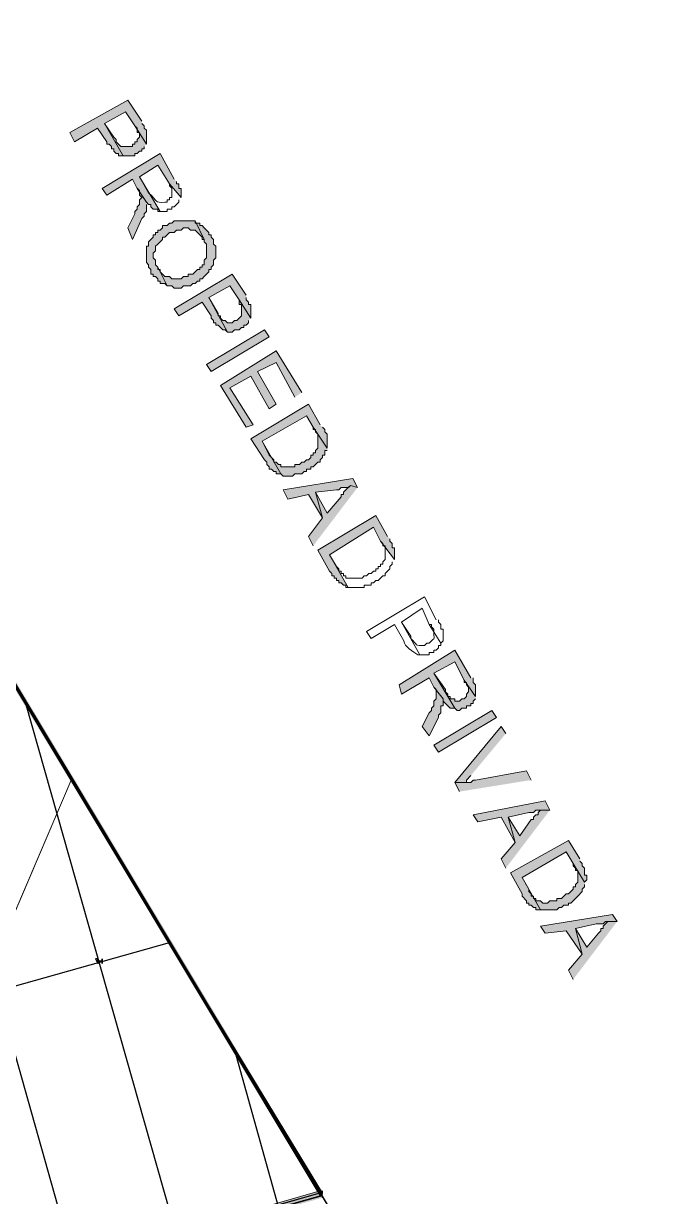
# Model space of a CAD drawing. Header units: inches. Extents: x 5 to 295, y 10 to 227.
# Drawn here: x 277.572 to 279.705, y 209.977 to 213.97 of the extents above; entities that cross this region are included whole.
import ezdxf

# ---------------------------------------------------------------- set-up
doc = ezdxf.new("R2010")
doc.units = ezdxf.units.IN
doc.header["$MEASUREMENT"] = 0
doc.layers.add('1- 3', color=3, linetype='Continuous')

msp = doc.modelspace()

# ---------------------------------------------------------------- hatches: boundary and pattern name
at = {"layer": '1- 3'}
for points in [[(277.9748, 213.6382), (277.9274, 213.7093), (277.7299, 213.5987), (277.7457, 213.5671), (277.8247, 213.6145), (277.8563, 213.5671), (277.8563, 213.5592), (277.8642, 213.5592), (277.8721, 213.5513), (277.8721, 213.5434), (277.88, 213.5434), (277.88, 213.5355), (277.8879, 213.5276), (277.8958, 213.5276), (277.8958, 213.5197), (277.9116, 213.5197), (277.8484, 213.6303), (277.9195, 213.6698), (277.9511, 213.6224), (277.9906, 213.5592), (277.9906, 213.6066), (277.9827, 213.6145), (277.9827, 213.6224), (277.9748, 213.6303)], [(277.9906, 213.5592), (277.9511, 213.6224), (277.959, 213.6145), (277.959, 213.5987), (277.9669, 213.5987), (277.9669, 213.5829), (277.959, 213.575), (277.959, 213.5671), (277.9511, 213.5671), (277.9511, 213.5592), (277.9432, 213.5592), (277.9432, 213.5513), (277.9037, 213.5513), (277.8879, 213.5671), (277.8879, 213.575), (277.88, 213.5829), (277.8484, 213.6303), (277.9116, 213.5197), (277.9511, 213.5197), (277.9511, 213.5276), (277.959, 213.5276), (277.9669, 213.5355), (277.9748, 213.5355), (277.9748, 213.5434), (277.9827, 213.5434), (277.9827, 213.5513)], [(278.0854, 213.4408), (278.038, 213.5276), (277.8405, 213.4091), (277.8563, 213.3855), (277.9432, 213.4408), (277.959, 213.4091), (277.9906, 213.3618), (277.9985, 213.3539), (278.0064, 213.3539), (278.0064, 213.346), (278.0143, 213.3381), (278.0301, 213.3381), (278.0301, 213.3302), (278.038, 213.3302), (277.9669, 213.4486), (278.0301, 213.4881), (278.0696, 213.4249), (278.1091, 213.3776), (278.1091, 213.4091), (278.1012, 213.4091), (278.1012, 213.4249), (278.0933, 213.4249), (278.0933, 213.4329)], [(277.9906, 213.3618), (277.959, 213.4092), (277.9669, 213.4013), (277.9669, 213.3855), (277.9748, 213.3776), (277.9669, 213.3697), (277.9669, 213.3539), (277.959, 213.346), (277.959, 213.3381), (277.9511, 213.3302), (277.9511, 213.3223), (277.9274, 213.2749), (277.9432, 213.2354), (277.9748, 213.3065), (277.9827, 213.3144), (277.9827, 213.3223), (277.9906, 213.3302), (277.9906, 213.3539)], [(278.1565, 213.2986), (278.0854, 213.2986), (278.0775, 213.2907), (278.0696, 213.2907), (278.0617, 213.2828), (278.0459, 213.2828), (278.0459, 213.2749), (278.038, 213.267), (278.0301, 213.267), (278.0301, 213.2591), (278.0222, 213.2591), (278.0222, 213.2512), (278.0143, 213.2512), (278.0143, 213.2433), (278.0064, 213.2354), (277.9985, 213.2275), (277.9985, 213.2117), (277.9906, 213.2117), (277.9906, 213.1564), (277.9985, 213.1485), (277.9985, 213.1406), (278.0064, 213.1327), (278.0064, 213.1169), (278.0143, 213.1169), (278.0143, 213.109), (278.0222, 213.109), (278.0301, 213.1011), (278.0301, 213.0932), (278.038, 213.0932), (278.038, 213.0853), (278.0538, 213.0853), (278.0617, 213.0774), (278.0301, 213.1406), (278.0222, 213.1485), (278.0222, 213.1643), (278.0143, 213.1722), (278.0143, 213.188), (278.0222, 213.1959), (278.0222, 213.2117), (278.0301, 213.2196), (278.0459, 213.2354), (278.0459, 213.2433), (278.0538, 213.2433), (278.0617, 213.2512), (278.0696, 213.2591), (278.0854, 213.2591), (278.0933, 213.267), (278.1091, 213.267), (278.117, 213.2749), (278.1328, 213.2749), (278.1407, 213.267), (278.1565, 213.267), (278.1723, 213.2512), (278.1802, 213.2433), (278.1802, 213.2354), (278.1881, 213.2354)], [(278.2118, 213.2433), (278.2118, 213.2512), (278.2039, 213.2512), (278.2039, 213.2591), (278.196, 213.267), (278.1881, 213.2749), (278.1802, 213.2828), (278.1723, 213.2828), (278.1723, 213.2907), (278.1565, 213.2907), (278.1565, 213.2986), (278.1881, 213.2354), (278.1881, 213.2275), (278.196, 213.2196), (278.196, 213.1722), (278.1881, 213.1643), (278.1881, 213.1485), (278.1802, 213.1485), (278.1802, 213.1406), (278.1723, 213.1406), (278.1723, 213.1327), (278.1644, 213.1327), (278.1565, 213.1248), (278.1486, 213.1169), (278.1328, 213.1169), (278.1328, 213.109), (278.117, 213.109), (278.1091, 213.1011), (278.0775, 213.1011), (278.0696, 213.109), (278.0538, 213.109), (278.038, 213.1248), (278.038, 213.1327), (278.0301, 213.1327), (278.0301, 213.1406), (278.0617, 213.0774), (278.0775, 213.0774), (278.0854, 213.0695), (278.1091, 213.0695), (278.117, 213.0774), (278.1407, 213.0774), (278.1486, 213.0853), (278.1565, 213.0853), (278.1644, 213.0932), (278.1723, 213.0932), (278.1723, 213.1011), (278.1802, 213.1011), (278.1881, 213.109), (278.196, 213.1169), (278.2039, 213.1248), (278.2039, 213.1327), (278.2118, 213.1327), (278.2118, 213.1406), (278.2197, 213.1485), (278.2197, 213.1643), (278.2276, 213.1722), (278.2276, 213.2117), (278.2197, 213.2196), (278.2197, 213.2354)], [(278.3302, 213.0458), (278.2829, 213.1169), (278.0854, 212.9984), (278.1012, 212.9747), (278.1802, 213.0221), (278.2118, 212.9747), (278.2118, 212.9668), (278.2197, 212.9589), (278.2197, 212.951), (278.2276, 212.951), (278.2276, 212.9431), (278.2355, 212.9431), (278.2513, 212.9273), (278.2592, 212.9273), (278.2671, 212.9194), (278.2039, 213.0379), (278.275, 213.0774), (278.3065, 213.03), (278.346, 212.9668), (278.346, 213.0142), (278.3381, 213.0142), (278.3381, 213.0221), (278.3302, 213.03), (278.3302, 213.0379)], [(278.346, 212.9668), (278.3065, 213.03), (278.3065, 213.0142), (278.3144, 213.0142), (278.3144, 212.9747), (278.2986, 212.9589), (278.2908, 212.9589), (278.2829, 212.951), (278.2671, 212.951), (278.2592, 212.9589), (278.2513, 212.9589), (278.2434, 212.9668), (278.2434, 212.9747), (278.2355, 212.9747), (278.2355, 212.9826), (278.2039, 213.0379), (278.2671, 212.9194), (278.2829, 212.9194), (278.2908, 212.9273), (278.3065, 212.9273), (278.3144, 212.9352), (278.3223, 212.9352), (278.3223, 212.9431), (278.3302, 212.9431), (278.3381, 212.951), (278.3381, 212.9589)], [(278.196, 212.8089), (278.3934, 212.9273), (278.4092, 212.9036), (278.2118, 212.7852)], [(278.5198, 212.7141), (278.4329, 212.8562), (278.2434, 212.7378), (278.3302, 212.5956), (278.3539, 212.6035), (278.275, 212.7299), (278.346, 212.7694), (278.4092, 212.6588), (278.4329, 212.6746), (278.3697, 212.7852), (278.4329, 212.8167), (278.4961, 212.6983)], [(278.583, 212.6035), (278.5435, 212.6746), (278.346, 212.5561), (278.3934, 212.485), (278.4013, 212.4771), (278.4013, 212.4692), (278.4092, 212.4613), (278.4092, 212.4534), (278.4171, 212.4534), (278.425, 212.4455), (278.4329, 212.4455), (278.4329, 212.4376), (278.4487, 212.4376), (278.3855, 212.5482), (278.5356, 212.6351), (278.5593, 212.5956), (278.6067, 212.5245), (278.6067, 212.5719), (278.5988, 212.5798), (278.5988, 212.5877), (278.5909, 212.5956)], [(278.6067, 212.5245), (278.5593, 212.5956), (278.5593, 212.5877), (278.5672, 212.5877), (278.5672, 212.5798), (278.5751, 212.5719), (278.5751, 212.5245), (278.5672, 212.5166), (278.5672, 212.5087), (278.5593, 212.5087), (278.5593, 212.5008), (278.5514, 212.5008), (278.5514, 212.4929), (278.5435, 212.485), (278.5356, 212.485), (278.5277, 212.4771), (278.5198, 212.4771), (278.5119, 212.4692), (278.4961, 212.4692), (278.4961, 212.4613), (278.4487, 212.4613), (278.4487, 212.4692), (278.4408, 212.4692), (278.4329, 212.4771), (278.425, 212.4771), (278.425, 212.485), (278.4092, 212.5008), (278.3855, 212.5482), (278.4487, 212.4376), (278.4566, 212.4297), (278.4882, 212.4297), (278.4961, 212.4376), (278.5198, 212.4376), (278.5277, 212.4455), (278.5356, 212.4455), (278.5356, 212.4534), (278.5514, 212.4534), (278.5514, 212.4613), (278.5593, 212.4613), (278.5751, 212.4771), (278.583, 212.4771), (278.583, 212.485), (278.5909, 212.4929), (278.5909, 212.5008), (278.5988, 212.5008), (278.5988, 212.5166), (278.6067, 212.5166)], [(278.5909, 209.9889), (277.0427, 212.5324), (277.0506, 212.5561)], [(278.583, 209.9811), (278.5909, 209.9889), (277.0427, 212.5324)], [(278.7094, 212.3902), (278.6936, 212.4218), (278.4566, 212.3823), (278.4724, 212.3507), (278.5435, 212.3665), (278.5909, 212.2875), (278.5672, 212.3744), (278.6383, 212.3823), (278.6462, 212.3823), (278.6541, 212.3902), (278.6778, 212.3902), (278.6857, 212.3981)], [(278.7094, 212.3902), (278.6857, 212.3981), (278.6699, 212.3823), (278.662, 212.3744), (278.662, 212.3665), (278.6541, 212.3665), (278.6541, 212.3586), (278.6067, 212.3033), (278.5672, 212.3744), (278.5909, 212.2875), (278.5435, 212.2243), (278.5593, 212.1927)], [(278.8121, 212.2243), (278.7726, 212.2954), (278.5751, 212.1769), (278.6146, 212.1058), (278.6225, 212.0979), (278.6225, 212.09), (278.6304, 212.09), (278.6304, 212.0821), (278.6383, 212.0821), (278.6383, 212.0742), (278.6462, 212.0742), (278.6462, 212.0663), (278.6541, 212.0663), (278.662, 212.0585), (278.6699, 212.0585), (278.6699, 212.0505), (278.6778, 212.0505), (278.6146, 212.1611), (278.7647, 212.2559), (278.7884, 212.2085), (278.8358, 212.1453), (278.8358, 212.1848), (278.8279, 212.1848), (278.8279, 212.2006), (278.82, 212.2085), (278.82, 212.2164)], [(279.0964, 211.7425), (279.0411, 211.8373), (278.8516, 211.7188), (278.8595, 211.6872), (278.9543, 211.7425), (278.9701, 211.7109), (279.0017, 211.6714), (279.0017, 211.6635), (279.0096, 211.6556), (279.0254, 211.6398), (279.0411, 211.6398), (278.9701, 211.7583), (279.0411, 211.7978), (279.0727, 211.7346), (279.1122, 211.6793), (279.1122, 211.7188), (279.1043, 211.7267), (279.1043, 211.7425)], [(279.1122, 211.6793), (279.0727, 211.7346), (279.0727, 211.7267), (279.0806, 211.7267), (279.0806, 211.7188), (279.0885, 211.7109), (279.0885, 211.6951), (279.0806, 211.6872), (279.0806, 211.6793), (279.0727, 211.6714), (279.0648, 211.6714), (279.0569, 211.6635), (279.0411, 211.6635), (279.0411, 211.6714), (279.0254, 211.6714), (279.0254, 211.6793), (279.0175, 211.6793), (279.0175, 211.6872), (279.0095, 211.6951), (279.0095, 211.703), (278.9701, 211.7583), (279.0411, 211.6398), (279.049, 211.6319), (279.0569, 211.6319), (279.0648, 211.6398), (279.0806, 211.6398), (279.0806, 211.6477), (279.0964, 211.6477), (279.0964, 211.6556), (279.1043, 211.6556), (279.1043, 211.6635), (279.1122, 211.6714)], [(279.0017, 211.6714), (278.9701, 211.7109), (278.978, 211.703), (278.978, 211.6714), (278.9701, 211.6635), (278.9701, 211.6477), (278.9622, 211.6398), (278.9622, 211.6319), (278.9543, 211.624), (278.9306, 211.5766), (278.9543, 211.545), (278.9859, 211.6082), (278.9859, 211.6161), (278.9938, 211.624), (278.9938, 211.6477), (279.0017, 211.6477), (279.0017, 211.6635)], [(278.9701, 211.5134), (279.1675, 211.6319), (279.1833, 211.6082), (278.9859, 211.4897)], [(279.2149, 211.5529), (279.1991, 211.5766), (279.0411, 211.387), (279.0806, 211.387), (279.0806, 211.3949), (279.0964, 211.4107)], [(279.3018, 211.395), (279.286, 211.4265), (279.1122, 211.395), (279.1043, 211.395), (279.0964, 211.387), (279.0411, 211.387), (279.0569, 211.3555)], [(279.365, 211.2923), (279.3492, 211.3239), (279.1043, 211.2765), (279.1201, 211.2528), (279.1991, 211.2686), (279.2465, 211.1817), (279.2228, 211.2686), (279.2939, 211.2844), (279.3097, 211.2844), (279.3176, 211.2923), (279.3334, 211.2923)], [(279.365, 211.2923), (279.3334, 211.2923), (279.3255, 211.2844), (279.3255, 211.2765), (279.3176, 211.2765), (279.3097, 211.2686), (279.3097, 211.2607), (279.3018, 211.2607), (279.2623, 211.2054), (279.2228, 211.2686), (279.2465, 211.1817), (279.1991, 211.1264), (279.2149, 211.0948)], [(279.4677, 211.1264), (279.4282, 211.1896), (279.2307, 211.079), (279.2702, 211.0079), (279.2702, 211), (279.286, 210.9842), (279.286, 210.9763), (279.2939, 210.9763), (279.2939, 210.9684), (279.3018, 210.9684), (279.3097, 210.9605), (279.3176, 210.9605), (279.3176, 210.9526), (279.3334, 210.9526), (279.2702, 211.0632), (279.4203, 211.1501), (279.444, 211.1106), (279.4835, 211.0474), (279.4914, 211.0553), (279.4914, 211.0711), (279.4835, 211.0711), (279.4835, 211.0948), (279.4756, 211.1027), (279.4756, 211.1106), (279.4677, 211.1185)], [(279.4835, 211.0474), (279.444, 211.1106), (279.444, 211.1027), (279.4519, 211.0948), (279.4519, 211.0869), (279.4598, 211.0869), (279.4598, 211.0474), (279.4519, 211.0395), (279.4519, 211.0316), (279.444, 211.0316), (279.444, 211.0237), (279.4361, 211.0158), (279.4282, 211.0079), (279.4203, 211.0079), (279.4124, 211), (279.4045, 210.9921), (279.3887, 210.9921), (279.3887, 210.9842), (279.365, 210.9842), (279.3571, 210.9763), (279.3413, 210.9763), (279.3334, 210.9842), (279.3176, 210.9842), (279.3176, 210.9921), (279.3097, 210.9921), (279.3097, 211), (279.3018, 211), (279.3018, 211.0079), (279.2939, 211.0158), (279.2939, 211.0237), (279.2702, 211.0632), (279.3334, 210.9526), (279.3887, 210.9526), (279.3966, 210.9605), (279.4045, 210.9605), (279.4124, 210.9684), (279.4282, 210.9684), (279.4282, 210.9763), (279.4361, 210.9763), (279.444, 210.9842), (279.4598, 211), (279.4756, 211.0158), (279.4756, 211.0237), (279.4835, 211.0316), (279.4835, 211.0395)], [(279.5941, 210.9131), (279.5783, 210.9368), (279.3334, 210.8973), (279.3492, 210.8736), (279.4203, 210.8815), (279.4756, 210.8025), (279.4519, 210.8894), (279.523, 210.9052), (279.5467, 210.9052), (279.5546, 210.9131), (279.5625, 210.9131)], [(279.5941, 210.9131), (279.5625, 210.9131), (279.5467, 210.8973), (279.5467, 210.8894), (279.5388, 210.8894), (279.5388, 210.8815), (279.5309, 210.8736), (279.4914, 210.8262), (279.4519, 210.8894), (279.4756, 210.8025), (279.4282, 210.7472), (279.444, 210.7156)], [(272.5561, 208.2828), (272.5482, 208.2591), (278.583, 209.9968)], [(272.5482, 208.2591), (278.583, 209.9968), (278.5909, 209.9731)]]:
    msp.add_hatch(color=256, dxfattribs=at).paths.add_polyline_path(points)

# ---------------------------------------------------------------- linework, layer by layer
at = {"layer": '1- 3', "lineweight": 5}
for points in [[(266.5846, 206.9953), (265.6288, 211.9005), (265.147, 219.0095), (273.8595, 217.8562), (276.3239, 213.7488), (277.7378, 211.4028), (274.7126, 204.3096), (266.5846, 206.9953)], [(274.5625, 199.1911), (274.6494, 202.9115), (274.286, 203.0063), (274.4519, 203.7093), (277.7378, 211.4028)], [(274.5625, 199.1911), (274.6494, 202.9115), (274.286, 203.0063), (274.4519, 203.7093), (274.6968, 204.2859), (277.7378, 211.4028), (278.7252, 209.752), (280.3524, 207.2006), (282.1691, 204.1753), (282.3508, 203.8436), (282.8326, 203.3933), (284.6336, 198.2196), (274.5625, 199.1911)]]:
    msp.add_lwpolyline(points, dxfattribs=at)
at = {"layer": '1- 3', "lineweight": 25}
for points in [[(273.8595, 217.8557), (276.3239, 213.7483), (278.7252, 209.7515), (280.3524, 207.2001), (282.1691, 204.1748), (282.3508, 203.8431), (282.8326, 203.3928), (284.6336, 198.2191)], [(278.591, 209.9813), (277.0507, 212.5405), (271.7663, 211.0477)], [(278.5909, 209.9811), (277.0507, 212.5403), (271.7663, 211.0474), (272.5483, 208.2749), (278.5909, 209.9811)], [(278.5831, 209.9813), (277.0507, 212.5326), (271.7742, 211.0398), (272.5562, 208.2751)], [(278.5831, 209.9813), (277.0507, 212.5406), (272.0191, 211.1188)], [(278.5831, 209.9813), (277.0507, 212.5327)], [(277.7458, 209.7441), (276.9638, 212.5166)], [(278.0933, 209.8468), (277.5799, 211.6556)], [(271.7663, 211.0477), (272.5562, 208.2752), (278.5831, 209.9892)], [(275.6525, 210.1627), (278.0696, 210.842)], [(277.8406, 210.7788), (277.8248, 210.7788), (277.8248, 210.7867), (277.8169, 210.7867), (277.8248, 210.7709), (277.8248, 210.7788), (277.8406, 210.7788), (277.8406, 210.7709), (277.8406, 210.7867), (277.8406, 210.7788)], [(271.8611, 210.7001), (272.5483, 208.2751), (278.591, 209.9813)], [(278.4409, 209.9416), (278.2908, 210.4787)], [(272.5562, 208.283), (278.5831, 209.9892)], [(272.5562, 208.2831), (278.5831, 209.9892)], [(278.5909, 209.9889), (278.5909, 209.9968)]]:
    msp.add_lwpolyline(points, dxfattribs=at)
at = {"layer": '1- 3', "lineweight": 0}
for points in [[(277.9748, 213.6382), (277.9274, 213.7093), (277.7299, 213.5987), (277.7457, 213.5671), (277.8247, 213.6145), (277.8563, 213.5671), (277.8563, 213.5592), (277.8642, 213.5592), (277.8721, 213.5513), (277.8721, 213.5434), (277.88, 213.5434), (277.88, 213.5355), (277.8879, 213.5276), (277.8958, 213.5276), (277.8958, 213.5197), (277.9116, 213.5197), (277.8484, 213.6303), (277.9195, 213.6698), (277.9511, 213.6224), (277.9906, 213.5592), (277.9906, 213.6066), (277.9827, 213.6145), (277.9827, 213.6224), (277.9748, 213.6303)], [(277.9906, 213.5592), (277.9511, 213.6224), (277.959, 213.6145), (277.959, 213.5987), (277.9669, 213.5987), (277.9669, 213.5829), (277.959, 213.575), (277.959, 213.5671), (277.9511, 213.5671), (277.9511, 213.5592), (277.9432, 213.5592), (277.9432, 213.5513), (277.9037, 213.5513), (277.8879, 213.5671), (277.8879, 213.575), (277.88, 213.5829), (277.8484, 213.6303), (277.9116, 213.5197), (277.9511, 213.5197), (277.9511, 213.5276), (277.959, 213.5276), (277.9669, 213.5355), (277.9748, 213.5355), (277.9748, 213.5434), (277.9827, 213.5434), (277.9827, 213.5513)], [(278.0854, 213.4408), (278.038, 213.5276), (277.8405, 213.4091), (277.8563, 213.3855), (277.9432, 213.4408), (277.959, 213.4091), (277.9906, 213.3618), (277.9985, 213.3539), (278.0064, 213.3539), (278.0064, 213.346), (278.0143, 213.3381), (278.0301, 213.3381), (278.0301, 213.3302), (278.038, 213.3302), (277.9669, 213.4486), (278.0301, 213.4881), (278.0696, 213.4249), (278.1091, 213.3776), (278.1091, 213.4091), (278.1012, 213.4091), (278.1012, 213.4249), (278.0933, 213.4249), (278.0933, 213.4329)], [(277.9906, 213.3618), (277.959, 213.4092), (277.9669, 213.4013), (277.9669, 213.3855), (277.9748, 213.3776), (277.9669, 213.3697), (277.9669, 213.3539), (277.959, 213.346), (277.959, 213.3381), (277.9511, 213.3302), (277.9511, 213.3223), (277.9274, 213.2749), (277.9432, 213.2354), (277.9748, 213.3065), (277.9827, 213.3144), (277.9827, 213.3223), (277.9906, 213.3302), (277.9906, 213.3539)], [(278.1565, 213.2986), (278.0854, 213.2986), (278.0775, 213.2907), (278.0696, 213.2907), (278.0617, 213.2828), (278.0459, 213.2828), (278.0459, 213.2749), (278.038, 213.267), (278.0301, 213.267), (278.0301, 213.2591), (278.0222, 213.2591), (278.0222, 213.2512), (278.0143, 213.2512), (278.0143, 213.2433), (278.0064, 213.2354), (277.9985, 213.2275), (277.9985, 213.2117), (277.9906, 213.2117), (277.9906, 213.1564), (277.9985, 213.1485), (277.9985, 213.1406), (278.0064, 213.1327), (278.0064, 213.1169), (278.0143, 213.1169), (278.0143, 213.109), (278.0222, 213.109), (278.0301, 213.1011), (278.0301, 213.0932), (278.038, 213.0932), (278.038, 213.0853), (278.0538, 213.0853), (278.0617, 213.0774), (278.0301, 213.1406), (278.0222, 213.1485), (278.0222, 213.1643), (278.0143, 213.1722), (278.0143, 213.188), (278.0222, 213.1959), (278.0222, 213.2117), (278.0301, 213.2196), (278.0459, 213.2354), (278.0459, 213.2433), (278.0538, 213.2433), (278.0617, 213.2512), (278.0696, 213.2591), (278.0854, 213.2591), (278.0933, 213.267), (278.1091, 213.267), (278.117, 213.2749), (278.1328, 213.2749), (278.1407, 213.267), (278.1565, 213.267), (278.1723, 213.2512), (278.1802, 213.2433), (278.1802, 213.2354), (278.1881, 213.2354)], [(278.2118, 213.2433), (278.2118, 213.2512), (278.2039, 213.2512), (278.2039, 213.2591), (278.196, 213.267), (278.1881, 213.2749), (278.1802, 213.2828), (278.1723, 213.2828), (278.1723, 213.2907), (278.1565, 213.2907), (278.1565, 213.2986), (278.1881, 213.2354), (278.1881, 213.2275), (278.196, 213.2196), (278.196, 213.1722), (278.1881, 213.1643), (278.1881, 213.1485), (278.1802, 213.1485), (278.1802, 213.1406), (278.1723, 213.1406), (278.1723, 213.1327), (278.1644, 213.1327), (278.1565, 213.1248), (278.1486, 213.1169), (278.1328, 213.1169), (278.1328, 213.109), (278.117, 213.109), (278.1091, 213.1011), (278.0775, 213.1011), (278.0696, 213.109), (278.0538, 213.109), (278.038, 213.1248), (278.038, 213.1327), (278.0301, 213.1327), (278.0301, 213.1406), (278.0617, 213.0774), (278.0775, 213.0774), (278.0854, 213.0695), (278.1091, 213.0695), (278.117, 213.0774), (278.1407, 213.0774), (278.1486, 213.0853), (278.1565, 213.0853), (278.1644, 213.0932), (278.1723, 213.0932), (278.1723, 213.1011), (278.1802, 213.1011), (278.1881, 213.109), (278.196, 213.1169), (278.2039, 213.1248), (278.2039, 213.1327), (278.2118, 213.1327), (278.2118, 213.1406), (278.2197, 213.1485), (278.2197, 213.1643), (278.2276, 213.1722), (278.2276, 213.2117), (278.2197, 213.2196), (278.2197, 213.2354), (278.2118, 213.2433)], [(278.3302, 213.0458), (278.2829, 213.1169), (278.0854, 212.9984), (278.1012, 212.9747), (278.1802, 213.0221), (278.2118, 212.9747), (278.2118, 212.9668), (278.2197, 212.9589), (278.2197, 212.951), (278.2276, 212.951), (278.2276, 212.9431), (278.2355, 212.9431), (278.2513, 212.9273), (278.2592, 212.9273), (278.2671, 212.9194), (278.2039, 213.0379), (278.275, 213.0774), (278.3065, 213.03), (278.346, 212.9668), (278.346, 213.0142), (278.3381, 213.0142), (278.3381, 213.0221), (278.3302, 213.03), (278.3302, 213.0379)], [(278.346, 212.9668), (278.3065, 213.03), (278.3065, 213.0142), (278.3144, 213.0142), (278.3144, 212.9747), (278.2986, 212.9589), (278.2908, 212.9589), (278.2829, 212.951), (278.2671, 212.951), (278.2592, 212.9589), (278.2513, 212.9589), (278.2434, 212.9668), (278.2434, 212.9747), (278.2355, 212.9747), (278.2355, 212.9826), (278.2039, 213.0379), (278.2671, 212.9194), (278.2829, 212.9194), (278.2908, 212.9273), (278.3065, 212.9273), (278.3144, 212.9352), (278.3223, 212.9352), (278.3223, 212.9431), (278.3302, 212.9431), (278.3381, 212.951), (278.3381, 212.9589)], [(278.196, 212.8089), (278.3934, 212.9273), (278.4092, 212.9036), (278.2118, 212.7852), (278.196, 212.8089)], [(278.5198, 212.7141), (278.4329, 212.8562), (278.2434, 212.7378), (278.3302, 212.5956), (278.3539, 212.6035), (278.275, 212.7299), (278.346, 212.7694), (278.4092, 212.6588), (278.4329, 212.6746), (278.3697, 212.7852), (278.4329, 212.8167), (278.4961, 212.6983)], [(278.583, 212.6035), (278.5435, 212.6746), (278.346, 212.5561), (278.3934, 212.485), (278.4013, 212.4771), (278.4013, 212.4692), (278.4092, 212.4613), (278.4092, 212.4534), (278.4171, 212.4534), (278.425, 212.4455), (278.4329, 212.4455), (278.4329, 212.4376), (278.4487, 212.4376), (278.3855, 212.5482), (278.5356, 212.6351), (278.5593, 212.5956), (278.6067, 212.5245), (278.6067, 212.5719), (278.5988, 212.5798), (278.5988, 212.5877), (278.5909, 212.5956)], [(278.6067, 212.5245), (278.5593, 212.5956), (278.5593, 212.5877), (278.5672, 212.5877), (278.5672, 212.5798), (278.5751, 212.5719), (278.5751, 212.5245), (278.5672, 212.5166), (278.5672, 212.5087), (278.5593, 212.5087), (278.5593, 212.5008), (278.5514, 212.5008), (278.5514, 212.4929), (278.5435, 212.485), (278.5356, 212.485), (278.5277, 212.4771), (278.5198, 212.4771), (278.5119, 212.4692), (278.4961, 212.4692), (278.4961, 212.4613), (278.4487, 212.4613), (278.4487, 212.4692), (278.4408, 212.4692), (278.4329, 212.4771), (278.425, 212.4771), (278.425, 212.485), (278.4092, 212.5008), (278.3855, 212.5482), (278.4487, 212.4376), (278.4566, 212.4297), (278.4882, 212.4297), (278.4961, 212.4376), (278.5198, 212.4376), (278.5277, 212.4455), (278.5356, 212.4455), (278.5356, 212.4534), (278.5514, 212.4534), (278.5514, 212.4613), (278.5593, 212.4613), (278.5751, 212.4771), (278.583, 212.4771), (278.583, 212.485), (278.5909, 212.4929), (278.5909, 212.5008), (278.5988, 212.5008), (278.5988, 212.5166), (278.6067, 212.5166)], [(278.5909, 209.9889), (277.0427, 212.5324), (277.0506, 212.5561)], [(278.583, 209.9811), (278.5909, 209.9889), (277.0427, 212.5324)], [(278.7094, 212.3902), (278.6936, 212.4218), (278.4566, 212.3823), (278.4724, 212.3507), (278.5435, 212.3665), (278.5909, 212.2875), (278.5672, 212.3744), (278.6383, 212.3823), (278.6462, 212.3823), (278.6541, 212.3902), (278.6778, 212.3902), (278.6857, 212.3981)], [(278.7094, 212.3902), (278.6857, 212.3981), (278.6699, 212.3823), (278.662, 212.3744), (278.662, 212.3665), (278.6541, 212.3665), (278.6541, 212.3586), (278.6067, 212.3033), (278.5672, 212.3744), (278.5909, 212.2875), (278.5435, 212.2243), (278.5593, 212.1927)], [(278.8121, 212.2243), (278.7726, 212.2954), (278.5751, 212.1769), (278.6146, 212.1058), (278.6225, 212.0979), (278.6225, 212.09), (278.6304, 212.09), (278.6304, 212.0821), (278.6383, 212.0821), (278.6383, 212.0742), (278.6462, 212.0742), (278.6462, 212.0663), (278.6541, 212.0663), (278.662, 212.0585), (278.6699, 212.0585), (278.6699, 212.0505), (278.6778, 212.0505), (278.6146, 212.1611), (278.7647, 212.2559), (278.7884, 212.2085), (278.8358, 212.1453), (278.8358, 212.1848), (278.8279, 212.1848), (278.8279, 212.2006), (278.82, 212.2085), (278.82, 212.2164)], [(279.0964, 211.7425), (279.0411, 211.8373), (278.8516, 211.7188), (278.8595, 211.6872), (278.9543, 211.7425), (278.9701, 211.7109), (279.0017, 211.6714), (279.0017, 211.6635), (279.0096, 211.6556), (279.0254, 211.6398), (279.0411, 211.6398), (278.9701, 211.7583), (279.0411, 211.7978), (279.0727, 211.7346), (279.1122, 211.6793), (279.1122, 211.7188), (279.1043, 211.7267), (279.1043, 211.7425)], [(279.1122, 211.6793), (279.0727, 211.7346), (279.0727, 211.7267), (279.0806, 211.7267), (279.0806, 211.7188), (279.0885, 211.7109), (279.0885, 211.6951), (279.0806, 211.6872), (279.0806, 211.6793), (279.0727, 211.6714), (279.0648, 211.6714), (279.0569, 211.6635), (279.0411, 211.6635), (279.0411, 211.6714), (279.0254, 211.6714), (279.0254, 211.6793), (279.0175, 211.6793), (279.0175, 211.6872), (279.0095, 211.6951), (279.0095, 211.703), (278.9701, 211.7583), (279.0411, 211.6398), (279.049, 211.6319), (279.0569, 211.6319), (279.0648, 211.6398), (279.0806, 211.6398), (279.0806, 211.6477), (279.0964, 211.6477), (279.0964, 211.6556), (279.1043, 211.6556), (279.1043, 211.6635), (279.1122, 211.6714)], [(279.0017, 211.6714), (278.9701, 211.7109), (278.978, 211.703), (278.978, 211.6714), (278.9701, 211.6635), (278.9701, 211.6477), (278.9622, 211.6398), (278.9622, 211.6319), (278.9543, 211.624), (278.9306, 211.5766), (278.9543, 211.545), (278.9859, 211.6082), (278.9859, 211.6161), (278.9938, 211.624), (278.9938, 211.6477), (279.0017, 211.6477), (279.0017, 211.6635)], [(278.9701, 211.5134), (279.1675, 211.6319), (279.1833, 211.6082), (278.9859, 211.4897), (278.9701, 211.5134)], [(279.2149, 211.5529), (279.1991, 211.5766), (279.0411, 211.387), (279.0806, 211.387), (279.0806, 211.3949), (279.0964, 211.4107)], [(279.3018, 211.395), (279.286, 211.4265), (279.1122, 211.395), (279.1043, 211.395), (279.0964, 211.387), (279.0411, 211.387), (279.0569, 211.3555)], [(279.365, 211.2923), (279.3492, 211.3239), (279.1043, 211.2765), (279.1201, 211.2528), (279.1991, 211.2686), (279.2465, 211.1817), (279.2228, 211.2686), (279.2939, 211.2844), (279.3097, 211.2844), (279.3176, 211.2923), (279.3334, 211.2923)], [(279.365, 211.2923), (279.3334, 211.2923), (279.3255, 211.2844), (279.3255, 211.2765), (279.3176, 211.2765), (279.3097, 211.2686), (279.3097, 211.2607), (279.3018, 211.2607), (279.2623, 211.2054), (279.2228, 211.2686), (279.2465, 211.1817), (279.1991, 211.1264), (279.2149, 211.0948)], [(279.4677, 211.1264), (279.4282, 211.1896), (279.2307, 211.079), (279.2702, 211.0079), (279.2702, 211), (279.286, 210.9842), (279.286, 210.9763), (279.2939, 210.9763), (279.2939, 210.9684), (279.3018, 210.9684), (279.3097, 210.9605), (279.3176, 210.9605), (279.3176, 210.9526), (279.3334, 210.9526), (279.2702, 211.0632), (279.4203, 211.1501), (279.444, 211.1106), (279.4835, 211.0474), (279.4914, 211.0553), (279.4914, 211.0711), (279.4835, 211.0711), (279.4835, 211.0948), (279.4756, 211.1027), (279.4756, 211.1106), (279.4677, 211.1185)], [(279.4835, 211.0474), (279.444, 211.1106), (279.444, 211.1027), (279.4519, 211.0948), (279.4519, 211.0869), (279.4598, 211.0869), (279.4598, 211.0474), (279.4519, 211.0395), (279.4519, 211.0316), (279.444, 211.0316), (279.444, 211.0237), (279.4361, 211.0158), (279.4282, 211.0079), (279.4203, 211.0079), (279.4124, 211), (279.4045, 210.9921), (279.3887, 210.9921), (279.3887, 210.9842), (279.365, 210.9842), (279.3571, 210.9763), (279.3413, 210.9763), (279.3334, 210.9842), (279.3176, 210.9842), (279.3176, 210.9921), (279.3097, 210.9921), (279.3097, 211), (279.3018, 211), (279.3018, 211.0079), (279.2939, 211.0158), (279.2939, 211.0237), (279.2702, 211.0632), (279.3334, 210.9526), (279.3887, 210.9526), (279.3966, 210.9605), (279.4045, 210.9605), (279.4124, 210.9684), (279.4282, 210.9684), (279.4282, 210.9763), (279.4361, 210.9763), (279.444, 210.9842), (279.4598, 211), (279.4756, 211.0158), (279.4756, 211.0237), (279.4835, 211.0316), (279.4835, 211.0395)], [(279.5941, 210.9131), (279.5783, 210.9368), (279.3334, 210.8973), (279.3492, 210.8736), (279.4203, 210.8815), (279.4756, 210.8025), (279.4519, 210.8894), (279.523, 210.9052), (279.5467, 210.9052), (279.5546, 210.9131), (279.5625, 210.9131)], [(279.5941, 210.9131), (279.5625, 210.9131), (279.5467, 210.8973), (279.5467, 210.8894), (279.5388, 210.8894), (279.5388, 210.8815), (279.5309, 210.8736), (279.4914, 210.8262), (279.4519, 210.8894), (279.4756, 210.8025), (279.4282, 210.7472), (279.444, 210.7156)], [(272.5561, 208.2828), (272.5482, 208.2591), (278.583, 209.9968)], [(272.5482, 208.2591), (278.583, 209.9968), (278.5909, 209.9731)]]:
    msp.add_lwpolyline(points, dxfattribs=at)
at = {"layer": '1- 3', "lineweight": 25}
for points, knots in [([(293.8674, 125.6445), (293.8674, 125.6445), (293.8674, 224.4913), (293.8674, 224.4913), (293.8632, 224.7941), (293.6218, 225.0236), (293.3224, 225.0284), (293.3224, 225.0284), (251.8769, 225.0284), (251.8769, 225.0284)], [0, 0, 0, 0, 1, 1, 1, 2, 2, 2, 3, 3, 3, 3]), ([(273.8595, 217.8562), (273.8595, 217.8562), (276.3239, 213.7488), (276.3239, 213.7488), (276.3239, 213.7488), (278.7252, 209.752), (278.7252, 209.752), (278.7252, 209.752), (280.3524, 207.2006), (280.3524, 207.2006), (280.3524, 207.2006), (282.1691, 204.1753), (282.1691, 204.1753), (282.1691, 204.1753), (282.3508, 203.8436), (282.3508, 203.8436), (282.3508, 203.8436), (282.8326, 203.3933), (282.8326, 203.3933), (282.8326, 203.3933), (284.6336, 198.2196), (284.6336, 198.2196), (284.6336, 198.2196), (274.5625, 199.1911), (274.5625, 199.1911), (274.5625, 199.1911), (268.346, 196.8136), (268.346, 196.8136), (268.346, 196.8136), (267.7615, 196.3949), (267.7615, 196.3949), (267.7615, 196.3949), (266.5135, 195.8657), (266.5135, 195.8657), (266.5135, 195.8657), (264.3097, 194.7678), (264.3097, 194.7678), (264.3097, 194.7678), (264.7994, 194.5545), (264.7994, 194.5545), (264.7994, 194.5545), (264.8231, 194.5387), (264.8231, 194.5387), (264.8231, 194.5387), (265.1075, 194.2306), (265.1075, 194.2306), (265.1075, 194.2306), (265.2576, 194.0095), (265.2576, 194.0095), (265.2576, 194.0095), (265.3208, 193.891), (265.3208, 193.891), (265.3208, 193.891), (267.1849, 189.4992), (267.1849, 189.4992), (267.1849, 189.4992), (266.8452, 189.4518), (266.8452, 189.4518), (266.8452, 189.4518), (266.7426, 189.3807), (266.7426, 189.3807), (266.7426, 189.3807), (266.5135, 189.3175), (266.5135, 189.3175), (266.5135, 189.3175), (266.316, 189.5387), (266.316, 189.5387), (266.316, 189.5387), (265.8184, 190.1785), (265.8184, 190.1785), (265.8184, 190.1785), (263.4013, 193.267), (263.4013, 193.267), (263.4013, 193.267), (262.5798, 194.1911), (262.5798, 194.1911), (261.6096, 195.3595), (260.5328, 196.4392), (259.5941, 197.6351), (259.5941, 197.6351), (258.8279, 198.6856), (258.8279, 198.6856), (258.8279, 198.6856), (258.4013, 199.4439), (258.4013, 199.4439), (258.4013, 199.4439), (258.2433, 199.7204), (258.2433, 199.7204), (258.2433, 199.7204), (257.6509, 200.8894), (257.6509, 200.8894), (257.6509, 200.8894), (257.643, 200.8973), (257.643, 200.8973), (257.643, 200.8973), (259.365, 201.4897), (259.365, 201.4897), (259.365, 201.4897), (259.1438, 202.169), (259.1438, 202.169), (259.1438, 202.169), (258.97, 202.6904), (258.97, 202.6904), (258.97, 202.6904), (263.2433, 204.1516), (263.2433, 204.1516), (263.2433, 204.1516), (261.8847, 208.1801), (261.8847, 208.1801), (261.8847, 208.1801), (264.7046, 208.2196), (264.7046, 208.2196), (264.7046, 208.2196), (264.0095, 211.7899), (264.0095, 211.7899), (264.0095, 211.7899), (263.504, 219.2227), (263.504, 219.2227), (263.504, 219.2227), (269.1991, 218.4724), (269.1991, 218.4724), (269.1991, 218.4724), (273.8595, 217.8562), (273.8595, 217.8562)], [0, 0, 0, 0, 1, 1, 1, 2, 2, 2, 3, 3, 3, 4, 4, 4, 5, 5, 5, 6, 6, 6, 7, 7, 7, 8, 8, 8, 9, 9, 9, 10, 10, 10, 11, 11, 11, 12, 12, 12, 13, 13, 13, 14, 14, 14, 15, 15, 15, 16, 16, 16, 17, 17, 17, 18, 18, 18, 19, 19, 19, 20, 20, 20, 21, 21, 21, 22, 22, 22, 23, 23, 23, 24, 24, 24, 25, 25, 25, 26, 26, 26, 27, 27, 27, 28, 28, 28, 29, 29, 29, 30, 30, 30, 31, 31, 31, 32, 32, 32, 33, 33, 33, 34, 34, 34, 35, 35, 35, 36, 36, 36, 37, 37, 37, 38, 38, 38, 39, 39, 39, 40, 40, 40, 41, 41, 41, 41])]:
    msp.add_open_spline(points, degree=3, knots=knots, dxfattribs=at)
at = {"layer": '1- 3', "lineweight": 0}
for points, knots in [([(278.1091, 213.3776), (278.1091, 213.3776), (278.0696, 213.425), (278.0696, 213.425), (278.0696, 213.425), (278.0696, 213.4171), (278.0696, 213.4171), (278.0696, 213.4171), (278.0775, 213.4092), (278.0775, 213.4092), (278.0775, 213.4092), (278.0775, 213.3776), (278.0775, 213.3776), (278.0775, 213.3776), (278.0696, 213.3776), (278.0696, 213.3776), (278.0696, 213.3776), (278.0696, 213.3697), (278.0696, 213.3697), (278.0696, 213.3697), (278.0617, 213.3697), (278.0617, 213.3697), (278.0617, 213.3697), (278.0617, 213.3618), (278.0617, 213.3618), (278.0617, 213.3618), (278.0538, 213.3618), (278.0538, 213.3618), (278.0163, 213.3599), (278.0327, 213.3636), (277.9985, 213.3934), (277.9985, 213.3934), (277.9669, 213.4486), (277.9669, 213.4486), (277.9669, 213.4486), (278.038, 213.3302), (278.038, 213.3302), (278.038, 213.3302), (278.0617, 213.3302), (278.0617, 213.3302), (278.0617, 213.3302), (278.0617, 213.3381), (278.0617, 213.3381), (278.0617, 213.3381), (278.0775, 213.3381), (278.0775, 213.3381), (278.0775, 213.3381), (278.0775, 213.346), (278.0775, 213.346), (278.0775, 213.346), (278.0854, 213.346), (278.0854, 213.346), (278.0854, 213.346), (278.0933, 213.3539), (278.0933, 213.3539), (278.0933, 213.3539), (278.1012, 213.3618), (278.1012, 213.3618), (278.1012, 213.3618), (278.1012, 213.3697), (278.1012, 213.3697)], [0, 0, 0, 0, 1, 1, 1, 2, 2, 2, 3, 3, 3, 4, 4, 4, 5, 5, 5, 6, 6, 6, 7, 7, 7, 8, 8, 8, 9, 9, 9, 10, 10, 10, 11, 11, 11, 12, 12, 12, 13, 13, 13, 14, 14, 14, 15, 15, 15, 16, 16, 16, 17, 17, 17, 18, 18, 18, 19, 19, 19, 20, 20, 20, 20]), ([(278.8358, 212.1453), (278.8358, 212.1453), (278.7884, 212.2085), (278.7884, 212.2085), (278.7884, 212.2085), (278.7963, 212.2006), (278.7963, 212.2006), (278.7963, 212.2006), (278.7963, 212.1927), (278.7963, 212.1927), (278.7963, 212.1927), (278.8042, 212.1927), (278.8042, 212.1927), (278.8042, 212.1927), (278.8042, 212.1453), (278.8042, 212.1453), (278.8042, 212.1453), (278.7963, 212.1374), (278.7963, 212.1374), (278.7963, 212.1374), (278.7963, 212.1295), (278.7963, 212.1295), (278.7963, 212.1295), (278.7884, 212.1295), (278.7884, 212.1295), (278.7884, 212.1295), (278.7884, 212.1216), (278.7884, 212.1216), (278.7884, 212.1216), (278.7805, 212.1216), (278.7805, 212.1216), (278.7805, 212.1216), (278.7805, 212.1137), (278.7805, 212.1137), (278.7805, 212.1137), (278.7726, 212.1137), (278.7726, 212.1137), (278.7726, 212.1137), (278.7726, 212.1058), (278.7726, 212.1058), (278.7726, 212.1058), (278.7647, 212.1058), (278.7647, 212.1058), (278.7647, 212.1058), (278.7568, 212.0979), (278.7568, 212.0979), (278.7568, 212.0979), (278.7489, 212.0979), (278.7489, 212.0979), (278.7489, 212.0979), (278.741, 212.09), (278.741, 212.09), (278.741, 212.09), (278.7331, 212.09), (278.7331, 212.09), (278.7331, 212.09), (278.7252, 212.0821), (278.7252, 212.0821), (278.7252, 212.0821), (278.6699, 212.0821), (278.6699, 212.0821), (278.6699, 212.0821), (278.6699, 212.09), (278.6699, 212.09), (278.6699, 212.09), (278.662, 212.09), (278.662, 212.09), (278.662, 212.09), (278.662, 212.0979), (278.662, 212.0979), (278.662, 212.0979), (278.6541, 212.0979), (278.6541, 212.0979), (278.6541, 212.0979), (278.6541, 212.1058), (278.6541, 212.1058), (278.6541, 212.1058), (278.6462, 212.1058), (278.6462, 212.1058), (278.6462, 212.1058), (278.6462, 212.1137), (278.6462, 212.1137), (278.6462, 212.1137), (278.6383, 212.1216), (278.6383, 212.1216), (278.6383, 212.1216), (278.6146, 212.1611), (278.6146, 212.1611), (278.6146, 212.1611), (278.6778, 212.0505), (278.6778, 212.0505), (278.6778, 212.0505), (278.6857, 212.0505), (278.6857, 212.0505), (278.6989, 212.0505), (278.712, 212.0505), (278.7252, 212.0505), (278.7252, 212.0505), (278.7331, 212.0505), (278.7331, 212.0505), (278.7331, 212.0505), (278.7331, 212.0585), (278.7331, 212.0585), (278.7331, 212.0585), (278.7568, 212.0585), (278.7568, 212.0585), (278.7568, 212.0585), (278.7568, 212.0663), (278.7568, 212.0663), (278.7568, 212.0663), (278.7647, 212.0663), (278.7647, 212.0663), (278.7647, 212.0663), (278.7726, 212.0742), (278.7726, 212.0742), (278.7726, 212.0742), (278.7805, 212.0742), (278.7805, 212.0742), (278.7805, 212.0742), (278.7884, 212.0821), (278.7884, 212.0821), (278.7884, 212.0821), (278.7963, 212.09), (278.7963, 212.09), (278.7963, 212.09), (278.8042, 212.09), (278.8042, 212.09), (278.8042, 212.09), (278.8042, 212.0979), (278.8042, 212.0979), (278.8042, 212.0979), (278.8121, 212.1058), (278.8121, 212.1058), (278.8121, 212.1058), (278.82, 212.1137), (278.82, 212.1137), (278.82, 212.1137), (278.82, 212.1216), (278.82, 212.1216), (278.82, 212.1216), (278.8279, 212.1295), (278.8279, 212.1295), (278.8279, 212.1295), (278.8279, 212.1374), (278.8279, 212.1374)], [0, 0, 0, 0, 1, 1, 1, 2, 2, 2, 3, 3, 3, 4, 4, 4, 5, 5, 5, 6, 6, 6, 7, 7, 7, 8, 8, 8, 9, 9, 9, 10, 10, 10, 11, 11, 11, 12, 12, 12, 13, 13, 13, 14, 14, 14, 15, 15, 15, 16, 16, 16, 17, 17, 17, 18, 18, 18, 19, 19, 19, 20, 20, 20, 21, 21, 21, 22, 22, 22, 23, 23, 23, 24, 24, 24, 25, 25, 25, 26, 26, 26, 27, 27, 27, 28, 28, 28, 29, 29, 29, 30, 30, 30, 31, 31, 31, 32, 32, 32, 33, 33, 33, 34, 34, 34, 35, 35, 35, 36, 36, 36, 37, 37, 37, 38, 38, 38, 39, 39, 39, 40, 40, 40, 41, 41, 41, 42, 42, 42, 43, 43, 43, 44, 44, 44, 45, 45, 45, 46, 46, 46, 47, 47, 47, 48, 48, 48, 48]), ([(278.978, 211.94), (278.978, 211.94), (278.9385, 212.019), (278.9385, 212.019), (278.9385, 212.019), (278.741, 211.9005), (278.741, 211.9005), (278.741, 211.9005), (278.7568, 211.8768), (278.7568, 211.8768), (278.7568, 211.8768), (278.8358, 211.9242), (278.8358, 211.9242), (278.8358, 211.9242), (278.8674, 211.8689), (278.8674, 211.8689), (278.8704, 211.8462), (278.8992, 211.8332), (278.9148, 211.8215), (278.9148, 211.8215), (278.9227, 211.8215), (278.9227, 211.8215), (278.9227, 211.8215), (278.8595, 211.9321), (278.8595, 211.9321), (278.8595, 211.9321), (278.9306, 211.9795), (278.9306, 211.9795), (278.9306, 211.9795), (278.9543, 211.9242), (278.9543, 211.9242), (278.9543, 211.9242), (278.9938, 211.861), (278.9938, 211.861), (278.9938, 211.861), (279.0017, 211.8689), (279.0017, 211.8689), (279.0017, 211.8689), (279.0017, 211.9084), (279.0017, 211.9084), (279.0017, 211.9084), (278.9938, 211.9084), (278.9938, 211.9084), (278.9938, 211.9084), (278.9938, 211.9242), (278.9938, 211.9242), (278.9938, 211.9242), (278.9859, 211.9321), (278.9859, 211.9321), (278.9859, 211.9321), (278.9859, 211.94), (278.9859, 211.94)], [0, 0, 0, 0, 1, 1, 1, 2, 2, 2, 3, 3, 3, 4, 4, 4, 5, 5, 5, 6, 6, 6, 7, 7, 7, 8, 8, 8, 9, 9, 9, 10, 10, 10, 11, 11, 11, 12, 12, 12, 13, 13, 13, 14, 14, 14, 15, 15, 15, 16, 16, 16, 17, 17, 17, 17]), ([(278.9937, 211.861), (278.9937, 211.861), (278.9543, 211.9242), (278.9543, 211.9242), (278.9543, 211.9242), (278.9622, 211.9242), (278.9622, 211.9242), (278.9622, 211.9242), (278.9622, 211.9163), (278.9622, 211.9163), (278.9622, 211.9163), (278.9701, 211.9084), (278.9701, 211.9084), (278.9681, 211.8678), (278.9786, 211.8856), (278.9543, 211.861), (278.9543, 211.861), (278.9464, 211.861), (278.9464, 211.861), (278.9464, 211.861), (278.9385, 211.8531), (278.9385, 211.8531), (278.9028, 211.8514), (278.9173, 211.8537), (278.8911, 211.8768), (278.8911, 211.8768), (278.8911, 211.8847), (278.8911, 211.8847), (278.8911, 211.8847), (278.8595, 211.9321), (278.8595, 211.9321), (278.8595, 211.9321), (278.9227, 211.8215), (278.9227, 211.8215), (278.9227, 211.8215), (278.9543, 211.8215), (278.9543, 211.8215), (278.9543, 211.8215), (278.9543, 211.8294), (278.9543, 211.8294), (278.9543, 211.8294), (278.9701, 211.8294), (278.9701, 211.8294), (278.9701, 211.8294), (278.9701, 211.8373), (278.9701, 211.8373), (278.9701, 211.8373), (278.978, 211.8373), (278.978, 211.8373), (278.978, 211.8373), (278.9859, 211.8452), (278.9859, 211.8452), (278.9859, 211.8452), (278.9859, 211.8531), (278.9859, 211.8531), (278.9859, 211.8531), (278.9937, 211.8531), (278.9937, 211.8531), (278.9937, 211.8531), (278.9937, 211.861), (278.9937, 211.861)], [0, 0, 0, 0, 1, 1, 1, 2, 2, 2, 3, 3, 3, 4, 4, 4, 5, 5, 5, 6, 6, 6, 7, 7, 7, 8, 8, 8, 9, 9, 9, 10, 10, 10, 11, 11, 11, 12, 12, 12, 13, 13, 13, 14, 14, 14, 15, 15, 15, 16, 16, 16, 17, 17, 17, 18, 18, 18, 19, 19, 19, 20, 20, 20, 20])]:
    msp.add_open_spline(points, degree=3, knots=knots, dxfattribs=at)

doc.saveas('drawing.dxf')
